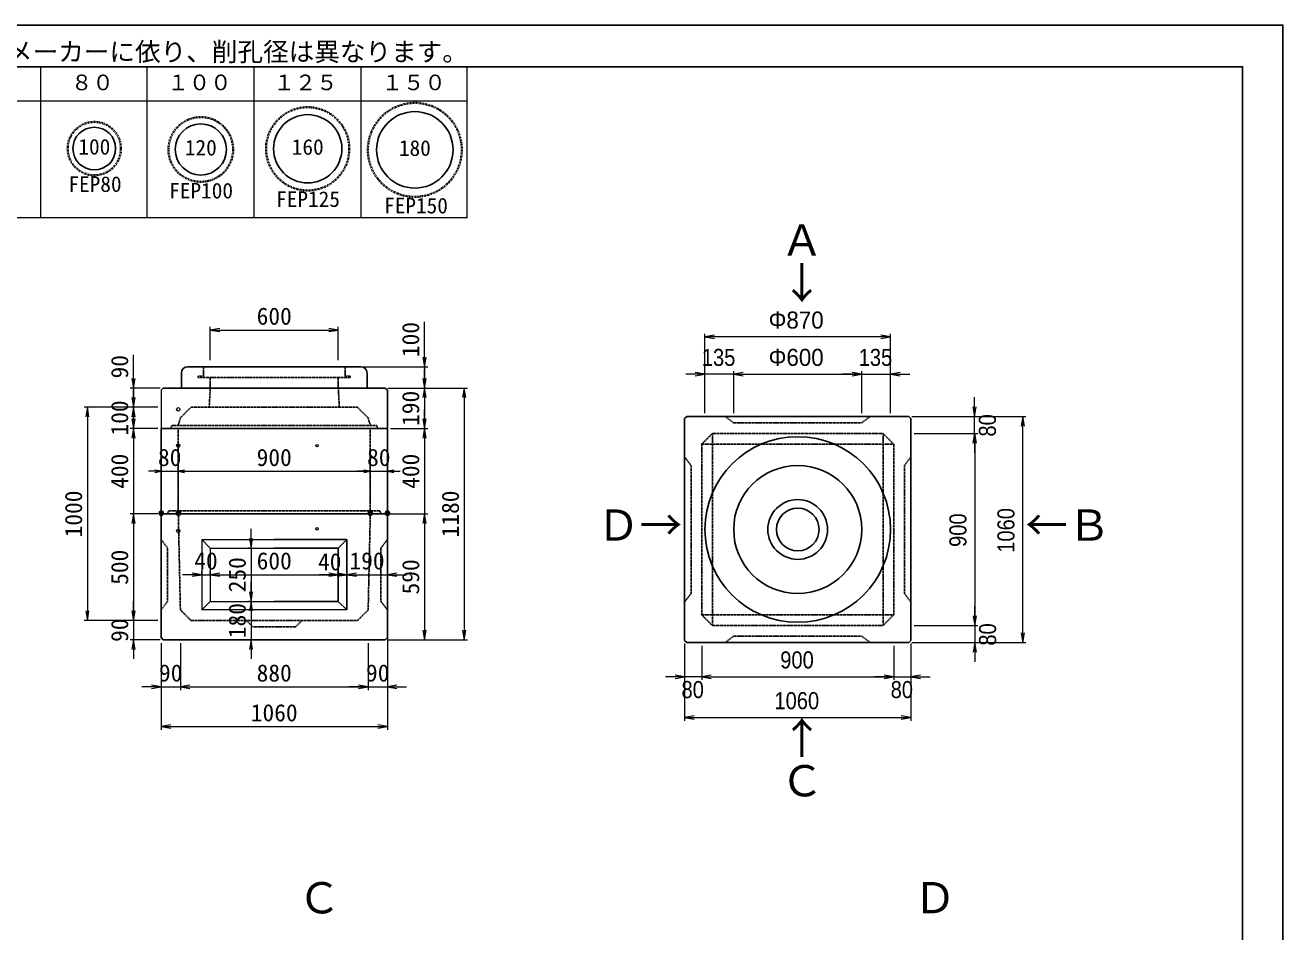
# Model space of a CAD drawing. Units: millimetres, scale not verified. Extents: x -297 to 298, y -210 to 210.
# Drawn here: x 3.2 to 297.9, y -2 to 210.5 of the extents above; entities that cross this region are included whole.
import ezdxf
from ezdxf.enums import TextEntityAlignment as Align

# ---------------------------------------------------------------- set-up
doc = ezdxf.new("R2010")
doc.units = ezdxf.units.MM
doc.linetypes.add('USER1', pattern=[12.95, 6.35, -3.175, 0.25, -3.175])
doc.linetypes.add('USER2', pattern=[4.7625, 3.175, -1.5875])
doc.layers.add('0-0', color=7, linetype='Continuous')
for name, color, linetype, lineweight in [('0-1_0', 9, 'Continuous', 25), ('0-2_dims', 7, 'Continuous', 18), ('0-3_pen1実線', 4, 'Continuous', 13), ('0-4_pen2実線', 3, 'Continuous', 13), ('0-5_pen3実線', 7, 'Continuous', 25), ('0-6_pen4実線', 7, 'Continuous', 25), ('0-7_pen2破線', 3, 'USER2', 25), ('0-8_鉄筋', 7, 'Continuous', 25), ('0-9_draw', 7, 'Continuous', 13)]:
    doc.layers.add(name, color=color, linetype=linetype, lineweight=lineweight)
doc.styles.add('ＭＳ ゴシック', font='')
doc.styles.add('ＭＳ Ｐゴシック', font='')
doc.styles.get('ＭＳ ゴシック').set_extended_font_data('MS Gothic')
doc.styles.get('ＭＳ Ｐゴシック').set_extended_font_data('MS PGothic')

# ---------------------------------------------------------------- blocks, each defined once
blk = doc.blocks.new('部分図 1')
at = {"layer": '0-1_0'}
blk.add_lwpolyline([(0, 0), (11898, 0), (11898, 8410), (0, 8410)], close=True, dxfattribs=at)
at = {"layer": '0-2_dims'}
for p, q in [((6077.1, 7506.2), (6077.1, 8214.9)), ((6576.1, 7506.2), (6576.1, 8214.9)), ((7077.1, 7506.2), (7077.1, 8214.9)), ((7578.1, 7506.2), (7578.1, 8214.9)), ((8075.1, 7506.2), (8075.1, 8214.9)), ((4076.1, 8055), (8075.1, 8055)), ((8075.1, 7506.2), (4076.1, 7506.2)), ((7875.5, 6809), (7875.5, 7019)), ((6871.5, 6839), (6871.5, 6996)), ((6871.5, 6981), (7471.5, 6981)), ((7471.5, 6839), (7471.5, 6996)), ((6511.5, 6709), (6511.5, 6864)), ((7556.34, 6809), (7890.5, 6809)), ((7875.5, 6809), (7875.5, 6709)), ((7875.5, 6709), (7875.5, 6799)), ((6636.5, 6709), (6496.5, 6709)), ((6511.5, 6709), (6511.5, 6619)), ((6511.5, 6619), (6511.5, 6709)), ((7704, 6709), (7890.5, 6709)), ((7705.79, 6709), (7890.5, 6709)), ((7744.1, 6709), (8076.5, 6709)), ((7875.5, 6709), (7875.5, 6619)), ((7875.5, 6709), (7875.5, 6519)), ((8061.5, 6709), (8061.5, 5529)), ((6626.5, 6619), (6280.5, 6619)), ((6295.5, 6619), (6295.5, 5619)), ((6626.5, 6619), (6496.5, 6619)), ((6626.5, 6619), (6496.5, 6619)), ((6511.5, 6619), (6511.5, 6529)), ((6511.5, 6619), (6511.5, 6519)), ((6511.5, 6519), (6511.5, 6609)), ((7875.5, 6519), (7875.5, 6609)), ((6626.5, 6519), (6496.5, 6519)), ((6626.5, 6519), (6496.5, 6519)), ((6511.5, 6519), (6511.5, 6119)), ((6511.5, 6519), (6511.5, 6429)), ((7716.5, 6519), (7890.5, 6519)), ((7716.5, 6519), (7890.5, 6519)), ((7875.5, 6519), (7875.5, 6119)), ((7875.5, 6519), (7875.5, 6429)), ((6641.5, 6318.7), (6581.5, 6318.7)), ((6641.5, 6140.25), (6641.5, 6328.7)), ((6641.5, 6318.7), (6721.5, 6318.7)), ((6721.5, 6144), (6721.5, 6328.7)), ((6721.5, 6144), (6721.5, 6328.7)), ((6721.5, 6318.7), (6781.5, 6318.7)), ((6721.5, 6318.7), (7621.5, 6318.7)), ((7621.5, 6318.7), (7561.5, 6318.7)), ((7621.5, 6190.25), (7621.5, 6328.7)), ((7621.5, 6190.25), (7621.5, 6328.7)), ((7621.5, 6318.7), (7701.5, 6318.7)), ((7701.5, 6190.25), (7701.5, 6328.7)), ((7701.5, 6318.7), (7761.5, 6318.7)), ((6626.5, 6119), (6496.5, 6119)), ((6626.5, 6119), (6496.5, 6119)), ((6511.5, 6119), (6511.5, 5619)), ((6511.5, 6119), (6511.5, 6029)), ((6641.5, 6119), (7769.5, 6119)), ((7716.5, 6119), (7890.5, 6119)), ((7716.5, 6119), (7890.5, 6119)), ((7875.5, 6119), (7875.5, 5529)), ((7875.5, 6119), (7875.5, 6029)), ((7062.5, 5959), (7062.5, 6049)), ((7055.5, 5959), (7047.5, 5959)), ((7062.5, 5959), (7062.5, 5709)), ((6831.5, 5834), (6831.5, 5849)), ((6871.5, 5834), (6871.5, 5849)), ((6871.5, 5834), (6871.5, 5849)), ((7471.5, 5834), (7471.5, 5849)), ((7471.5, 5834), (7471.5, 5849)), ((7511.5, 5834), (7511.5, 5849)), ((7511.5, 5834), (7511.5, 5849)), ((7701.5, 5834), (7701.5, 5849)), ((6831.5, 5834), (6741.5, 5834)), ((6831.5, 5834), (6871.5, 5834)), ((6871.5, 5834), (6961.5, 5834)), ((6871.5, 5834), (7471.5, 5834)), ((7062.5, 5709), (7062.5, 5799)), ((7471.5, 5834), (7381.5, 5834)), ((7511.5, 5834), (7421.5, 5834)), ((7471.5, 5834), (7511.5, 5834)), ((7511.5, 5834), (7601.5, 5834)), ((7511.5, 5834), (7701.5, 5834)), ((7701.5, 5834), (7791.5, 5834)), ((6511.5, 5619), (6511.5, 5709)), ((7055.5, 5709), (7047.5, 5709)), ((7055.5, 5709), (7047.5, 5709)), ((7062.5, 5709), (7062.5, 5619)), ((7062.5, 5709), (7062.5, 5529)), ((6626.5, 5619), (6280.5, 5619)), ((6626.5, 5619), (6496.5, 5619)), ((6626.5, 5619), (6496.5, 5619)), ((6511.5, 5619), (6511.5, 5529)), ((7701.5, 5547), (7701.5, 5293.5)), ((6636.5, 5529), (6496.5, 5529)), ((6511.5, 5529), (6511.5, 5439)), ((6641.5, 5513.6), (6641.5, 5293.5)), ((6731.3, 5513.6), (6731.3, 5293.5)), ((6731.3, 5513.6), (6731.3, 5293.5)), ((7062.5, 5529), (7062.5, 5439)), ((7064.5, 5529), (7077.5, 5529)), ((7611.5, 5513.6), (7611.5, 5293.5)), ((7611.5, 5513.6), (7611.5, 5293.5)), ((7706.5, 5529), (7890.5, 5529)), ((7721.5, 5529), (8076.5, 5529)), ((6641.5, 5458.7), (6641.5, 5107)), ((7701.5, 5443.57), (7701.5, 5107)), ((6641.5, 5308.5), (6551.5, 5308.5)), ((6641.5, 5308.5), (6731.3, 5308.5)), ((6731.3, 5308.5), (6821.3, 5308.5)), ((6731.3, 5308.5), (7611.5, 5308.5)), ((7611.5, 5308.5), (7521.5, 5308.5)), ((7611.5, 5308.5), (7701.5, 5308.5)), ((7701.5, 5308.5), (7791.5, 5308.5)), ((6641.5, 5122), (7701.5, 5122))]:
    blk.add_line(p, q, dxfattribs=at)
at = {"layer": '0-2_dims', "lineweight": 13}
for p, q in [((9189.52, 6591), (9189.52, 6963.65)), ((10059.52, 6591), (10059.52, 6963.65)), ((10059.52, 6948.65), (9189.52, 6948.65)), ((9189.52, 6591), (9189.52, 6788.65)), ((9324.52, 6591), (9324.52, 6788.65)), ((9324.52, 6591), (9324.52, 6788.65)), ((9924.52, 6591), (9924.52, 6788.65)), ((9924.52, 6591), (9924.52, 6788.65)), ((10059.52, 6591), (10059.52, 6788.65)), ((9189.52, 6773.65), (9099.52, 6773.65)), ((9324.52, 6773.65), (9189.52, 6773.65)), ((9324.52, 6773.65), (9414.52, 6773.65)), ((9324.52, 6773.65), (9924.52, 6773.65)), ((9924.52, 6773.65), (9834.52, 6773.65)), ((9924.52, 6773.65), (10059.52, 6773.65)), ((10059.52, 6773.65), (10149.52, 6773.65)), ((10453.26, 6576), (10453.26, 6666)), ((10159.52, 6576), (10468.26, 6576)), ((10159.52, 6576), (10694.21, 6576)), ((10453.26, 6496), (10453.26, 6576)), ((10679.21, 5516), (10679.21, 6576)), ((10169.52, 6496), (10468.26, 6496)), ((10169.52, 6496), (10469.21, 6496)), ((10453.26, 6496), (10453.26, 6406)), ((10454.21, 6496), (10454.21, 5596)), ((10454.21, 5596), (10454.21, 5686)), ((10169.52, 5596), (10469.21, 5596)), ((10169.52, 5596), (10469.21, 5596)), ((10454.21, 5596), (10454.21, 5516)), ((9094.52, 5511), (9094.52, 5340.67)), ((9094.52, 5511), (9094.52, 5149.65)), ((9174.52, 5501), (9174.52, 5340.67)), ((9174.52, 5501), (9174.52, 5340.67)), ((10074.52, 5501), (10074.52, 5340.67)), ((10074.52, 5501), (10074.52, 5340.67)), ((10154.52, 5511), (10154.52, 5340.67)), ((10154.52, 5511), (10154.52, 5149.65)), ((10159.52, 5516), (10469.21, 5516)), ((10159.52, 5516), (10694.21, 5516)), ((10454.21, 5516), (10454.21, 5426)), ((9094.52, 5355.67), (9004.52, 5355.67)), ((9174.52, 5355.67), (9094.52, 5355.67)), ((9174.52, 5355.67), (9264.52, 5355.67)), ((9174.52, 5355.67), (10074.52, 5355.67)), ((10074.52, 5355.67), (9984.52, 5355.67)), ((10074.52, 5355.67), (10154.52, 5355.67)), ((10154.52, 5355.67), (10244.52, 5355.67)), ((9094.52, 5164.65), (10154.52, 5164.65))]:
    blk.add_line(p, q, dxfattribs=at)
at = {"layer": '0-2_dims'}
for points in [[(6916.5, 6988.5), (6871.5, 6981), (6916.5, 6973.5)], [(7426.5, 6973.5), (7471.5, 6981), (7426.5, 6988.5)], [(7868, 6854), (7875.5, 6809), (7883, 6854)], [(6504, 6754), (6511.5, 6709), (6519, 6754)], [(7868, 6754), (7875.5, 6709), (7883, 6754)], [(6504, 6664), (6511.5, 6619), (6519, 6664)], [(7883, 6664), (7875.5, 6709), (7868, 6664)], [(8069, 6664), (8061.5, 6709), (8054, 6664)], [(6303, 6574), (6295.5, 6619), (6288, 6574)], [(6519, 6574), (6511.5, 6619), (6504, 6574)], [(6504, 6564), (6511.5, 6519), (6519, 6564)], [(7868, 6564), (7875.5, 6519), (7883, 6564)], [(6519, 6474), (6511.5, 6519), (6504, 6474)], [(7883, 6474), (7875.5, 6519), (7868, 6474)], [(6611.5, 6313.7), (6641.5, 6318.7), (6611.5, 6323.7)], [(6751.5, 6323.7), (6721.5, 6318.7), (6751.5, 6313.7)], [(6751.5, 6323.7), (6721.5, 6318.7), (6751.5, 6313.7)], [(7591.5, 6313.7), (7621.5, 6318.7), (7591.5, 6323.7)], [(7591.5, 6313.7), (7621.5, 6318.7), (7591.5, 6323.7)], [(7731.5, 6323.7), (7701.5, 6318.7), (7731.5, 6313.7)], [(6519, 6074), (6511.5, 6119), (6504, 6074)], [(6519, 6074), (6511.5, 6119), (6504, 6074)], [(7883, 6074), (7875.5, 6119), (7868, 6074)], [(7883, 6074), (7875.5, 6119), (7868, 6074)], [(7055, 6004), (7062.5, 5959), (7070, 6004)], [(6786.5, 5826.5), (6831.5, 5834), (6786.5, 5841.5)], [(6916.5, 5841.5), (6871.5, 5834), (6916.5, 5826.5)], [(6916.5, 5841.5), (6871.5, 5834), (6916.5, 5826.5)], [(7426.5, 5826.5), (7471.5, 5834), (7426.5, 5841.5)], [(7426.5, 5826.5), (7471.5, 5834), (7426.5, 5841.5)], [(7466.5, 5826.5), (7511.5, 5834), (7466.5, 5841.5)], [(7556.5, 5841.5), (7511.5, 5834), (7556.5, 5826.5)], [(7746.5, 5841.5), (7701.5, 5834), (7746.5, 5826.5)], [(7055, 5754), (7062.5, 5709), (7070, 5754)], [(6288, 5664), (6295.5, 5619), (6303, 5664)], [(6504, 5664), (6511.5, 5619), (6519, 5664)], [(6504, 5664), (6511.5, 5619), (6519, 5664)], [(7070, 5664), (7062.5, 5709), (7055, 5664)], [(7868, 5574), (7875.5, 5529), (7883, 5574)], [(8054, 5574), (8061.5, 5529), (8069, 5574)], [(6519, 5484), (6511.5, 5529), (6504, 5484)], [(7070, 5484), (7062.5, 5529), (7055, 5484)], [(6596.5, 5301), (6641.5, 5308.5), (6596.5, 5316)], [(6776.3, 5316), (6731.3, 5308.5), (6776.3, 5301)], [(6776.3, 5316), (6731.3, 5308.5), (6776.3, 5301)], [(7566.5, 5301), (7611.5, 5308.5), (7566.5, 5316)], [(7566.5, 5301), (7611.5, 5308.5), (7566.5, 5316)], [(7746.5, 5316), (7701.5, 5308.5), (7746.5, 5301)], [(6686.5, 5129.5), (6641.5, 5122), (6686.5, 5114.5)], [(7656.5, 5114.5), (7701.5, 5122), (7656.5, 5129.5)]]:
    blk.add_lwpolyline(points, dxfattribs=at)
at = {"layer": '0-2_dims', "lineweight": 13}
for points in [[(9234.52, 6956.15), (9189.52, 6948.65), (9234.52, 6941.15)], [(10014.52, 6941.15), (10059.52, 6948.65), (10014.52, 6956.15)], [(9144.52, 6766.15), (9189.52, 6773.65), (9144.52, 6781.15)], [(9369.52, 6781.15), (9324.52, 6773.65), (9369.52, 6766.15)], [(9369.52, 6781.15), (9324.52, 6773.65), (9369.52, 6766.15)], [(9879.52, 6766.15), (9924.52, 6773.65), (9879.52, 6781.15)], [(9879.52, 6766.15), (9924.52, 6773.65), (9879.52, 6781.15)], [(10104.52, 6781.15), (10059.52, 6773.65), (10104.52, 6766.15)], [(10445.76, 6621), (10453.26, 6576), (10460.76, 6621)], [(10686.71, 6531), (10679.21, 6576), (10671.71, 6531)], [(10460.76, 6451), (10453.26, 6496), (10445.76, 6451)], [(10461.71, 6451), (10454.21, 6496), (10446.71, 6451)], [(10446.71, 5641), (10454.21, 5596), (10461.71, 5641)], [(10446.71, 5641), (10454.21, 5596), (10461.71, 5641)], [(10671.71, 5561), (10679.21, 5516), (10686.71, 5561)], [(10461.71, 5471), (10454.21, 5516), (10446.71, 5471)], [(9049.52, 5348.17), (9094.52, 5355.67), (9049.52, 5363.17)], [(9219.52, 5363.17), (9174.52, 5355.67), (9219.52, 5348.17)], [(9219.52, 5363.17), (9174.52, 5355.67), (9219.52, 5348.17)], [(10029.52, 5348.17), (10074.52, 5355.67), (10029.52, 5363.17)], [(10029.52, 5348.17), (10074.52, 5355.67), (10029.52, 5363.17)], [(10199.52, 5363.17), (10154.52, 5355.67), (10199.52, 5348.17)], [(9139.52, 5172.15), (9094.52, 5164.65), (9139.52, 5157.15)], [(10109.52, 5157.15), (10154.52, 5164.65), (10109.52, 5172.15)]]:
    blk.add_lwpolyline(points, dxfattribs=at)
at = {"layer": '0-3_pen1実線'}
blk.add_line((7471.5, 6756.02), (7474.48, 6759), dxfattribs=at)
at = {"layer": '0-4_pen2実線'}
blk.add_line((7527.5, 6765), (7527.5, 6759), dxfattribs=at)
for centre, radius in [((6721.5, 6609), 8), ((6721.5, 6439), 8), ((7371.5, 6439), 6), ((6721.5, 6039), 8), ((7371.5, 6049), 6)]:
    blk.add_circle(centre, radius, dxfattribs=at)
at = {"layer": '0-5_pen3実線'}
for p, q in [((6736.5, 6779), (6736.5, 6709)), ((6766.5, 6809), (7576.5, 6809)), ((7606.5, 6779), (7606.5, 6709)), ((7701.5, 6519), (7701.5, 6699)), ((9104.52, 6576), (9094.52, 6566)), ((9094.52, 6566), (9094.52, 5526)), ((10144.52, 6576), (9104.52, 6576)), ((10144.52, 6576), (10154.52, 6566)), ((10154.52, 5526), (10154.52, 6566)), ((6641.5, 6519), (6641.5, 6119)), ((7701.5, 6519), (6641.5, 6519)), ((7701.5, 6519), (7701.5, 6119)), ((6641.5, 6119), (7701.5, 6119)), ((7701.5, 5539), (7701.5, 6119)), ((7511.5, 5999), (7471.5, 5959)), ((6831.5, 5669), (7509.23, 5671.27)), ((7171.5, 5709), (7471.5, 5709)), ((7471.5, 5709), (7511.5, 5669)), ((6651.5, 5529), (7691.5, 5529)), ((7701.5, 5539), (7691.5, 5529)), ((9094.52, 5526), (9104.52, 5516)), ((9104.52, 5516), (10144.52, 5516)), ((10154.52, 5526), (10144.52, 5516))]:
    blk.add_line(p, q, dxfattribs=at)
for points in [[(7701.5, 6699), (7691.5, 6709), (6651.5, 6709)], [(6641.5, 6119), (6641.5, 5539), (6651.5, 5529)], [(7171.5, 5999), (7511.5, 5999), (7511.5, 5669)], [(7171.5, 5959), (7471.5, 5959), (7471.5, 5709)]]:
    blk.add_lwpolyline(points, dxfattribs=at)
for radius in [435, 300, 140, 100]:
    blk.add_circle((9624.52, 6046), radius, dxfattribs=at)
for centre, start, end in [((6766.5, 6779), 90, 180), ((7576.5, 6779), 0, 90)]:
    blk.add_arc(centre, 30, start, end, dxfattribs=at)
at = {"layer": '0-6_pen4実線'}
blk.add_lwpolyline([(200, 200), (11709, 200), (11709, 8215), (200, 8215)], close=True, dxfattribs=at)
at = {"layer": '0-7_pen2破線'}
for p, q in [((6839.5, 6809), (6839.5, 6759)), ((7503.5, 6809), (7503.5, 6765)), ((6815.5, 6765), (6839.5, 6765)), ((6815.5, 6765), (6815.5, 6759)), ((6815.5, 6759), (7471.5, 6759)), ((6871.5, 6759), (6871.5, 6709)), ((7527.5, 6759), (7471.5, 6759)), ((7471.5, 6759), (7471.5, 6709)), ((7527.5, 6765), (7503.5, 6765)), ((6871.5, 6709), (6866.5, 6619)), ((7476.5, 6619), (7471.5, 6709)), ((6731.5, 6569), (6781.5, 6619)), ((7171.5, 6619), (6781.5, 6619)), ((7561.5, 6619), (7171.5, 6619)), ((7561.5, 6619), (7611.5, 6569)), ((6731.5, 6569), (6721.5, 6534)), ((7611.5, 6569), (7621.5, 6534)), ((9324.52, 6546), (9284.52, 6576)), ((6691.5, 6534), (6686.5, 6519)), ((7171.5, 6534), (6691.5, 6534)), ((6721.5, 6519), (6721.5, 6134)), ((7651.5, 6534), (7171.5, 6534)), ((7621.5, 6519), (7621.5, 6134)), ((7651.5, 6534), (7656.5, 6519)), ((9174.52, 6446), (9224.52, 6496)), ((10024.52, 6496), (9224.52, 6496)), ((9224.52, 6496), (9224.52, 5596)), ((10024.52, 6496), (10074.52, 6446)), ((10024.52, 6496), (10024.52, 5596)), ((9174.52, 6446), (9174.52, 5646)), ((9174.52, 6446), (10074.52, 6446)), ((10074.52, 5646), (10074.52, 6446)), ((10124.52, 6346), (10154.52, 6386)), ((10124.52, 5746), (10124.52, 6346)), ((6671.5, 6119), (6676.5, 6134)), ((7171.5, 6134), (6676.5, 6134)), ((7666.5, 6134), (7171.5, 6134)), ((7671.5, 6119), (7666.5, 6134)), ((6641.5, 5999), (6671.5, 5959)), ((6671.5, 5959), (6671.5, 5709)), ((7701.5, 5999), (7671.5, 5959)), ((7671.5, 5959), (7671.5, 5709)), ((9124.52, 5746), (9094.52, 5706)), ((10124.52, 5746), (10154.52, 5706)), ((6671.5, 5709), (6641.5, 5669)), ((7671.5, 5709), (7701.5, 5669)), ((6781.5, 5619), (7561.5, 5619)), ((7071.5, 5589), (7041.5, 5619)), ((9224.52, 5596), (9174.52, 5646)), ((9174.52, 5646), (10074.52, 5646)), ((10074.52, 5646), (10024.52, 5596)), ((9224.52, 5596), (10024.52, 5596)), ((9324.52, 5546), (9284.52, 5516)), ((9324.52, 5546), (9924.52, 5546)), ((9924.52, 5546), (9964.52, 5516))]:
    blk.add_line(p, q, dxfattribs=at)
for points in [[(9324.52, 6546), (9924.52, 6546), (9964.52, 6576)], [(9124.52, 5746), (9124.52, 6346), (9094.52, 6386)], [(6781.5, 5619), (6731.5, 5669), (6721.82, 6119)], [(7621.5, 6119), (7611.5, 5669), (7561.5, 5619)], [(7071.5, 5589), (7271.5, 5589), (7301.5, 5619)]]:
    blk.add_lwpolyline(points, dxfattribs=at)
at = {"layer": '0-8_鉄筋', "color": 1, "linetype": 'USER1', "lineweight": 35}
for centre, radius in [((7328.2, 7830.3), 195), ((7830.2, 7825.3), 220.1), ((6827.2, 7827.3), 151.71), ((6328.2, 7831.4), 125)]:
    blk.add_circle(centre, radius, dxfattribs=at)
at = {"layer": '0-8_鉄筋', "color": 1}
for centre, radius in [((7328.2, 7830.4), 160), ((7830.2, 7825.4), 179.11), ((6328.2, 7831.4), 100), ((6827.2, 7827.4), 120)]:
    blk.add_circle(centre, radius, dxfattribs=at)
at = {"layer": '0-9_draw'}
for p, q in [((6641.5, 6699), (6651.5, 6709)), ((6641.5, 6699), (6641.5, 6519)), ((6831.5, 5999), (6831.5, 5669)), ((6831.5, 5999), (6871.5, 5959)), ((6831.5, 5999), (7171.5, 5999)), ((6871.5, 5959), (6871.5, 5709)), ((6871.5, 5959), (7171.5, 5959)), ((6871.5, 5709), (6831.5, 5669)), ((6871.5, 5709), (7171.5, 5709))]:
    blk.add_line(p, q, dxfattribs=at)
at = {"layer": '0-2_dims'}
for s, height, style, p in [('※ＦＥＰ管メーカー・継手メーカーに依り、削孔径は異なります。', 87.98, 'ＭＳ ゴシック', (4478.92, 8214.83)), ('８０', 73.31, 'ＭＳ ゴシック', (6219.1, 8082.9)), ('１００', 73.31, 'ＭＳ ゴシック', (6671.1, 8082.9)), ('１２５', 73.31, 'ＭＳ ゴシック', (7168.1, 8082.9)), ('１５０', 73.31, 'ＭＳ ゴシック', (7675.1, 8082.9)), ('600', 80.65, 'ＭＳ ゴシック', (7089, 6981.5)), ('Φ870', 79.98, 'ＭＳ Ｐゴシック', (9488.15, 6963.65)), ('Φ600', 79.98, 'ＭＳ Ｐゴシック', (9488.15, 6788.65)), ('80', 80.65, 'ＭＳ ゴシック', (6626.5, 6319.2)), ('900', 80.65, 'ＭＳ ゴシック', (7089, 6319.2)), ('80', 80.65, 'ＭＳ ゴシック', (7606.5, 6319.2)), ('●', 21.99, 'ＭＳ ゴシック', (6626.6, 6104)), ('●', 21.99, 'ＭＳ ゴシック', (6706.9, 6104)), ('●', 21.99, 'ＭＳ ゴシック', (7606.3, 6104)), ('●', 21.99, 'ＭＳ ゴシック', (7686.4, 6104)), ('40', 80.65, 'ＭＳ ゴシック', (6796.5, 5834.5)), ('600', 80.65, 'ＭＳ ゴシック', (7089, 5834.5)), ('40', 80.65, 'ＭＳ ゴシック', (7376.5, 5830)), ('190', 80.65, 'ＭＳ ゴシック', (7524, 5834.5)), ('90', 80.65, 'ＭＳ ゴシック', (6631.4, 5309)), ('880', 80.65, 'ＭＳ ゴシック', (7088.9, 5309)), ('90', 80.65, 'ＭＳ ゴシック', (7601.5, 5309)), ('1060', 80.65, 'ＭＳ ゴシック', (7061.5, 5122.5))]:
    blk.add_text(s, height=height, dxfattribs=dict(at, style=style)).set_placement(p, align=Align.BOTTOM_LEFT)
at = {"layer": '0-2_dims', "style": 'ＭＳ ゴシック'}
for s, p in [('100', (7875, 6854)), ('90', (6511, 6754)), ('190', (7875, 6531.5)), ('100', (6511, 6486.5)), ('400', (6511, 6236.5)), ('400', (7875, 6236.5)), ('1000', (6295, 6009)), ('1180', (8061, 6009)), ('500', (6511, 5786.5)), ('250', (7062, 5751.5)), ('590', (7875, 5741.5)), ('180', (7062, 5536.5)), ('90', (6511, 5519))]:
    blk.add_text(s, height=80.65, rotation=90, dxfattribs=at).set_placement(p, align=Align.BOTTOM_LEFT)
at = {"layer": '0-2_dims', "style": 'ＭＳ Ｐゴシック', "width": 0.9}
for s, p in [('135', (9175.2, 6788.65)), ('135', (9910.2, 6788.65)), ('900', (9542.7, 5370.67)), ('80', (9079.97, 5231.58)), ('80', (10059.97, 5231.58)), ('1060', (9515.43, 5179.65))]:
    blk.add_text(s, height=79.98, dxfattribs=at).set_placement(p, align=Align.BOTTOM_LEFT)
for s, p in [('80', (10577.35, 6481.45)), ('1060', (10664.21, 5936.91)), ('900', (10439.21, 5964.18)), ('80', (10578.3, 5501.45))]:
    blk.add_text(s, height=79.98, rotation=90, dxfattribs=at).set_placement(p, align=Align.BOTTOM_LEFT)
at = {"layer": '0-5_pen3実線', "style": 'ＭＳ ゴシック'}
for s, p in [('Ａ', (9544.5, 7285)), ('↓', (9544.5, 7083.35)), ('Ｄ→', (8684, 5949.35)), ('←Ｂ', (10691, 5949.35)), ('↑', (9544.5, 4951)), ('Ｃ', (9544.5, 4751))]:
    blk.add_text(s, height=146.6, dxfattribs=at).set_placement(p, align=Align.BOTTOM_LEFT)
at = {"layer": '0-8_鉄筋', "style": 'ＭＳ ゴシック'}
for s, height, p in [('100', 73.31, (6253.5, 7781.3)), ('120', 73.31, (6752.5, 7777.3)), ('160', 73.31, (7253.5, 7780.3)), ('180', 73.31, (7755.5, 7775.3)), ('FEP80', 73.31, (6206.6, 7606.2)), ('FEP100', 73.31, (6679, 7575.5)), ('FEP125', 73.31, (7180, 7535.9)), ('FEP150', 73.31, (7686, 7505.5)), ('Ｃ', 146.6, (7281.87, 4202.4)), ('Ｄ', 146.6, (10167.37, 4202.6))]:
    blk.add_text(s, height=height, dxfattribs=at).set_placement(p, align=Align.BOTTOM_LEFT)

msp = doc.modelspace()

# ---------------------------------------------------------------- block references
at = {"layer": '0-0', "xscale": 0.05, "yscale": 0.05}
msp.add_blockref('部分図 1', (-297, -210), dxfattribs=at)

doc.saveas('drawing.dxf')
